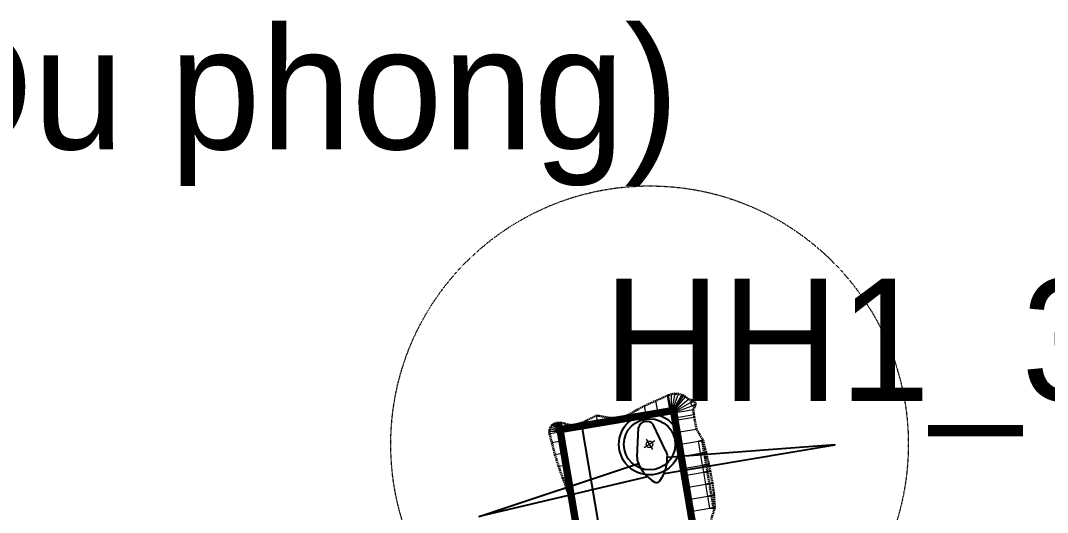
# Model space of a CAD drawing. Header units: metres. Extents: x 544752 to 548977, y 1840603 to 1844608.
# Drawn here: x 547505.9 to 547925.5, y 1842633.2 to 1842834.5 of the extents above; entities that cross this region are included whole.
import ezdxf

# ---------------------------------------------------------------- set-up
doc = ezdxf.new("R2010")
doc.units = ezdxf.units.M
doc.header["$MEASUREMENT"] = 0
doc.linetypes.add('ACAD_ISO02W100', pattern=[15, 12, -3])
doc.linetypes.add('Anordnung Grundriss$0$GESTRICHELT', pattern=[0.75, 0.5, -0.25])
doc.layers.add('Anordnung Grundriss$0$FBC-Windkraftstandort', color=7, linetype='Continuous')
doc.layers.add('C-ROAD', color=7, linetype='Continuous')
for name, color, linetype, lineweight in [('C-ROAD-CORR', 5, 'Continuous', 0), ('C-ROAD-LINK', 150, 'Continuous', 0), ('C-ROAD-MARK', 212, 'Continuous', 0), ('C-ROAD-STAN', 11, 'Continuous', 0), ('C-TOPO-FEAT', 94, 'Continuous', 5), ('Line5', 5, 'Continuous', 13), ('Line7', 7, 'Continuous', 20), ('Đường', 5, 'ACAD_ISO02W100', 5)]:
    doc.layers.add(name, color=color, linetype=linetype, lineweight=lineweight)

# ---------------------------------------------------------------- blocks, each defined once
blk = doc.blocks.new('TB')
at = {"layer": 'Anordnung Grundriss$0$FBC-Windkraftstandort', "color": 1, "ltscale": 0.2}
for points in [[(-10.82, 8.26), (15.12, 74.06), (-4.2, 8.21)], [(-1.79, 7.15), (7.8, -0.26)], [(-13.55, 1.93), (-43.7, -62.06), (-8.99, -2.86)], [(-6.56, -3.89), (5.41, -5.8)]]:
    blk.add_lwpolyline(points, dxfattribs=at)
for radius in [12.5, 10.5]:
    blk.add_circle((-0.4, 0), radius, dxfattribs=at)
for centre, radius, start, end in [((-7.62, -6.81), 15.4, 77.1765, 114.8722), ((-13.57, 5.69), 1.57, 109.7536, 203.5071), ((-0.39, 9.92), 15.4, 198.3885, 236.0841), ((-4.73, 3.7), 4.54, 49.5307, 83.3267), ((-6.07, 0.61), 4.54, 229.934, 263.7299), ((5.26, -2.45), 3.36, 272.6116, 40.6491)]:
    blk.add_arc(centre, radius, start, end, dxfattribs=at)
at = {"layer": 'Defpoints', "color": 5, "linetype": 'Anordnung Grundriss$0$GESTRICHELT', "lineweight": 5, "ltscale": 0.2}
blk.add_circle((-0.4, 0), 105.73, dxfattribs=at)
at = {"layer": 'Line7', "color": 4, "lineweight": 5}
for p, q in [((-2.87, 0.11), (2.06, -0.11)), ((-0.52, -2.57), (-0.29, 2.57))]:
    blk.add_line(p, q, dxfattribs=at)
at = {"layer": 'Line7', "color": 1}
blk.add_circle((-0.4, 0), 1.35, dxfattribs=at)
blk = doc.blocks.new('FREFEWRFERWF')
at = {"layer": 'Line5', "color": 5}
for p, q in [((-12.76, -0.82), (-14.44, 70.21)), ((-7.21, -0.68), (-8.89, 70.34)), ((-1.67, -0.55), (-3.35, 70.47)), ((-14.24, 0.57), (-11.33, 0.64)), ((-8.7, 0.7), (-5.79, 0.77)), ((-3.36, -0.08), (0, 0)), ((-3.16, 0.83), (-0.25, 0.9)), ((-14.45, -0.34), (-11.09, -0.26)), ((-8.91, -0.21), (-5.54, -0.13))]:
    blk.add_line(p, q, dxfattribs=at)
at = {"layer": 'Line5', "color": 5, "flags": 128}
for points in [[(-14.86, 69.09), (-14.81, 69.18), (-14.74, 69.28), (-14.67, 69.36), (-14.59, 69.44), (-14.5, 69.5), (-14.4, 69.56), (-14.3, 69.61), (-14.19, 69.65), (-14.08, 69.68)], [(-14.08, 69.68), (-14.07, 69.68), (-14.05, 69.68), (-14.03, 69.67), (-14.02, 69.67), (-14, 69.65), (-13.99, 69.64), (-13.98, 69.63), (-13.98, 69.61), (-13.98, 69.59)], [(-13.98, 69.59), (-13.51, 61.84), (-13.08, 54.08), (-12.69, 46.32), (-12.33, 38.56), (-12.01, 30.8), (-11.73, 23.04), (-11.48, 15.27), (-11.26, 7.5), (-11.09, -0.26)], [(-9.33, 69.18), (-9.36, 62.58), (-9.41, 55.99), (-9.48, 49.39), (-9.58, 42.8), (-9.7, 36.2), (-9.85, 29.61), (-10.01, 23.01), (-10.2, 16.42), (-10.42, 9.83)], [(-9.33, 69.18), (-9.33, 69.18), (-9.33, 69.19), (-9.33, 69.19), (-9.33, 69.2), (-9.33, 69.2), (-9.33, 69.21), (-9.33, 69.21), (-9.32, 69.21), (-9.32, 69.22)], [(-9.32, 69.22), (-9.27, 69.32), (-9.2, 69.41), (-9.13, 69.49), (-9.04, 69.57), (-8.95, 69.64), (-8.86, 69.69), (-8.76, 69.74), (-8.65, 69.78), (-8.54, 69.81)], [(-8.54, 69.81), (-8.52, 69.81), (-8.51, 69.81), (-8.49, 69.8), (-8.47, 69.8), (-8.46, 69.79), (-8.45, 69.77), (-8.44, 69.76), (-8.44, 69.74), (-8.43, 69.72)], [(-8.43, 69.72), (-7.97, 61.97), (-7.54, 54.21), (-7.15, 46.45), (-6.79, 38.69), (-6.47, 30.93), (-6.18, 23.17), (-5.93, 15.4), (-5.72, 7.64), (-5.54, -0.13)], [(-3.79, 69.31), (-3.82, 62.71), (-3.87, 56.12), (-3.94, 49.52), (-4.04, 42.93), (-4.16, 36.33), (-4.3, 29.74), (-4.47, 23.14), (-4.66, 16.55), (-4.87, 9.96)], [(-3.79, 69.31), (-3.79, 69.31), (-3.79, 69.32), (-3.79, 69.32), (-3.79, 69.33), (-3.78, 69.33), (-3.78, 69.34), (-3.78, 69.34), (-3.78, 69.35), (-3.78, 69.35)], [(-3.78, 69.35), (-3.72, 69.45), (-3.66, 69.54), (-3.58, 69.62), (-3.5, 69.7), (-3.41, 69.77), (-3.31, 69.83), (-3.21, 69.87), (-3.11, 69.91), (-3, 69.94)], [(-3, 69.94), (-2.98, 69.94), (-2.96, 69.94), (-2.95, 69.94), (-2.93, 69.93), (-2.92, 69.92), (-2.91, 69.9), (-2.9, 69.89), (-2.89, 69.87), (-2.89, 69.86)], [(-2.89, 69.86), (-2.43, 62.1), (-2, 54.34), (-1.6, 46.58), (-1.25, 38.82), (-0.93, 31.06), (-0.64, 23.3), (-0.39, 15.53), (-0.18, 7.77), (0, 0)], [(-14.87, 69.05), (-14.9, 62.45), (-14.95, 55.86), (-15.03, 49.26), (-15.12, 42.67), (-15.24, 36.07), (-15.39, 29.48), (-15.56, 22.88), (-15.75, 16.29), (-15.96, 9.7)], [(-14.87, 69.05), (-14.87, 69.05), (-14.87, 69.06), (-14.87, 69.06), (-14.87, 69.07), (-14.87, 69.07), (-14.87, 69.07), (-14.87, 69.08), (-14.87, 69.08), (-14.86, 69.09)], [(-15.94, 9.55), (-15.95, 9.57), (-15.95, 9.59), (-15.95, 9.6), (-15.96, 9.62), (-15.96, 9.63), (-15.96, 9.65), (-15.96, 9.67), (-15.96, 9.68), (-15.96, 9.7)], [(-15.94, 9.55), (-15.6, 8.59), (-15.3, 7.62), (-15.03, 6.63), (-14.8, 5.64), (-14.61, 4.63), (-14.46, 3.63), (-14.35, 2.61), (-14.28, 1.59), (-14.24, 0.57)], [(-15.94, 9.55), (-15.64, 8.48), (-15.38, 7.4), (-15.14, 6.31), (-14.95, 5.21), (-14.78, 4.11), (-14.65, 3), (-14.55, 1.89), (-14.48, 0.77), (-14.45, -0.34)], [(-10.4, 9.69), (-10.4, 9.7), (-10.41, 9.72), (-10.41, 9.73), (-10.41, 9.75), (-10.41, 9.76), (-10.42, 9.78), (-10.42, 9.8), (-10.42, 9.81), (-10.42, 9.83)], [(-10.4, 9.69), (-10.06, 8.72), (-9.75, 7.75), (-9.49, 6.76), (-9.26, 5.77), (-9.07, 4.77), (-8.92, 3.76), (-8.81, 2.74), (-8.73, 1.72), (-8.7, 0.7)], [(-10.4, 9.69), (-10.1, 8.61), (-9.83, 7.53), (-9.6, 6.44), (-9.4, 5.34), (-9.24, 4.24), (-9.1, 3.13), (-9, 2.02), (-8.94, 0.9), (-8.91, -0.21)], [(-4.86, 9.82), (-4.86, 9.83), (-4.86, 9.85), (-4.87, 9.86), (-4.87, 9.88), (-4.87, 9.9), (-4.87, 9.91), (-4.87, 9.93), (-4.87, 9.94), (-4.87, 9.96)], [(-4.86, 9.82), (-4.51, 8.85), (-4.21, 7.88), (-3.94, 6.89), (-3.72, 5.9), (-3.53, 4.9), (-3.38, 3.89), (-3.26, 2.87), (-3.19, 1.85), (-3.16, 0.83)], [(-4.86, 9.82), (-4.56, 8.74), (-4.29, 7.66), (-4.06, 6.57), (-3.86, 5.47), (-3.69, 4.37), (-3.56, 3.26), (-3.46, 2.15), (-3.39, 1.04), (-3.36, -0.08)]]:
    blk.add_lwpolyline(points, dxfattribs=at)
at = {"layer": 'Line7', "color": 7}
for p, q in [((-15.96, 9.63), (-15.96, 9.63)), ((-15.96, 9.63), (-15.96, 9.63)), ((-15.96, 9.63), (-15.96, 9.63)), ((-11.32, 9.73), (-11.32, 9.73)), ((-11.32, 9.73), (-11.32, 9.73)), ((-11.32, 9.73), (-11.32, 9.73)), ((-10.41, 9.76), (-10.41, 9.76)), ((-10.41, 9.76), (-10.41, 9.76)), ((-10.41, 9.76), (-10.41, 9.76)), ((-5.78, 9.87), (-5.78, 9.87)), ((-5.78, 9.87), (-5.78, 9.87)), ((-5.78, 9.87), (-5.78, 9.87)), ((-4.87, 9.89), (-4.87, 9.89)), ((-4.87, 9.89), (-4.87, 9.89)), ((-4.87, 9.89), (-4.87, 9.89)), ((-0.24, 10), (-0.24, 10)), ((-0.24, 10), (-0.24, 10)), ((-0.24, 10), (-0.24, 10))]:
    blk.add_line(p, q, dxfattribs=at)
blk = doc.blocks.new('RFEWF34RF')
blk.add_lwpolyline([(467558.37, 1441381.47), (467628.37, 1441381.47), (467628.37, 1441366.47), (467558.37, 1441366.47)], close=True)
at = {"xscale": 0.9, "yscale": 0.9714285714285716, "zscale": 0.9714285714285716, "rotation": 268.6444939923905}
blk.add_blockref('FREFEWRFERWF', (467559.27, 1441366.93), dxfattribs=at)
blk = doc.blocks.new('GFERFERF')
blk.add_lwpolyline([(467513.37, 1441358.47), (467628.37, 1441358.47), (467628.37, 1441366.47), (467513.37, 1441366.47)], close=True)
blk = doc.blocks.new('VƯERFEWRFER')
blk.add_lwpolyline([(467558.37, 1441403.47), (467513.37, 1441403.47), (467513.37, 1441358.47), (467558.37, 1441358.47)], close=True)
blk = doc.blocks.new('fcwdăed')
at = {"xscale": -1, "rotation": 19.89216182940478}
for name, p in [('GFERFERF', (1396356.81, 242240.54, -3.32)), ('VƯERFEWRFER', (1396369.4, 242205.74, -3.32)), ('RFEWF34RF', (1396367.36, 242211.39, -3.32))]:
    blk.add_blockref(name, p, dxfattribs=at)
blk = doc.blocks.new('STA')
blk.add_circle((0, 0), 0.036)
blk = doc.blocks.new('PI')
h = blk.add_hatch(color=256)
h.dxf.hatch_style = 1
h.paths.add_polyline_path([(0.011, 0, 1), (-0.011, 0, 1)])
at = {"xscale": 0.3048, "yscale": 0.3048, "zscale": 0.3048}
blk.add_blockref('STA', (0, 0), dxfattribs=at)

msp = doc.modelspace()

# ---------------------------------------------------------------- linework, layer by layer
at = {"layer": 'C-ROAD', "color": 3, "linetype": 'Continuous', "lineweight": 13}
for p, q in [((547772.66, 1842674.96), (547771.68, 1842674.79)), ((547772.83, 1842673.97), (547772.66, 1842674.96)), ((547727.31, 1842667.3), (547726.32, 1842667.13)), ((547726.32, 1842667.13), (547726.49, 1842666.14))]:
    msp.add_line(p, q, dxfattribs=at)
at = {"layer": 'C-ROAD', "color": 1, "linetype": 'ACAD_ISO02W100', "lineweight": 60, "ltscale": 0.1, "const_width": 3, "flags": 128}
for points in [[(547771.68, 1842674.79), (547727.31, 1842667.3)], [(547776.67, 1842651.23), (547772.83, 1842673.97)], [(547726.49, 1842666.14), (547745.65, 1842552.75)], [(547780.43, 1842629.03), (547776.67, 1842651.23)]]:
    msp.add_lwpolyline(points, dxfattribs=at)
at = {"layer": 'C-ROAD', "color": 1, "linetype": 'ACAD_ISO02W100', "lineweight": -3, "ltscale": 0.1, "const_width": 3, "flags": 128}
for points in [[(547772.83, 1842673.97, 0.414214), (547771.68, 1842674.79)], [(547727.31, 1842667.3, 0.414214), (547726.49, 1842666.14)]]:
    msp.add_lwpolyline(points, format="xyb", dxfattribs=at)
at = {"layer": 'C-ROAD-CORR', "color": 160, "linetype": 'Continuous'}
for p, q in [((547771.33, 1842674.73, 525.15), (547770.26, 1842681.05, 531.56)), ((547771.33, 1842674.73, 525.15), (547770.26, 1842681.05, 531.56)), ((547771.33, 1842674.73, 525.15), (547770.26, 1842681.05, 531.56)), ((547771.33, 1842674.73, 525.15), (547770.26, 1842681.05, 531.56)), ((547771.68, 1842674.79, 525.15), (547770.6, 1842681.2, 531.65)), ((547771.68, 1842674.79, 525.15), (547770.6, 1842681.2, 531.65)), ((547771.68, 1842674.79, 525.15), (547770.6, 1842681.2, 531.65)), ((547771.68, 1842674.79, 525.15), (547770.6, 1842681.2, 531.65)), ((547771.85, 1842674.81, 525.15), (547771.9, 1842681.63, 531.98)), ((547771.85, 1842674.81, 525.15), (547771.9, 1842681.63, 531.98)), ((547771.85, 1842674.81, 525.15), (547771.9, 1842681.63, 531.98)), ((547771.85, 1842674.81, 525.15), (547771.9, 1842681.63, 531.98)), ((547772.03, 1842674.79, 525.15), (547773.32, 1842681.83, 532.31)), ((547772.03, 1842674.79, 525.15), (547773.32, 1842681.83, 532.31)), ((547772.03, 1842674.79, 525.15), (547773.32, 1842681.83, 532.31)), ((547772.03, 1842674.79, 525.15), (547773.32, 1842681.83, 532.31)), ((547772.19, 1842674.75, 525.15), (547774.8, 1842681.74, 532.62)), ((547772.19, 1842674.75, 525.15), (547774.8, 1842681.74, 532.62)), ((547772.19, 1842674.75, 525.15), (547774.8, 1842681.74, 532.62)), ((547772.19, 1842674.75, 525.15), (547774.8, 1842681.74, 532.62)), ((547772.35, 1842674.67, 525.15), (547776.29, 1842681.37, 532.92)), ((547772.35, 1842674.67, 525.15), (547776.29, 1842681.37, 532.92)), ((547772.35, 1842674.67, 525.15), (547776.29, 1842681.37, 532.92)), ((547772.35, 1842674.67, 525.15), (547776.29, 1842681.37, 532.92)), ((547772.42, 1842674.62, 525.15), (547776.98, 1842681.04, 533.02)), ((547772.42, 1842674.62, 525.15), (547776.98, 1842681.04, 533.02)), ((547772.42, 1842674.62, 525.15), (547776.98, 1842681.04, 533.02)), ((547772.42, 1842674.62, 525.15), (547776.98, 1842681.04, 533.02)), ((547772.49, 1842674.57, 525.15), (547777.62, 1842680.6, 533.06)), ((547772.49, 1842674.57, 525.15), (547777.62, 1842680.6, 533.06)), ((547772.49, 1842674.57, 525.15), (547777.62, 1842680.6, 533.06)), ((547772.49, 1842674.57, 525.15), (547777.62, 1842680.6, 533.06)), ((547772.62, 1842674.45, 525.14), (547778.77, 1842679.53, 533.13)), ((547772.62, 1842674.45, 525.14), (547778.77, 1842679.53, 533.13)), ((547772.62, 1842674.45, 525.14), (547778.77, 1842679.53, 533.13)), ((547772.62, 1842674.45, 525.14), (547778.77, 1842679.53, 533.13)), ((547780.98, 1842678.99, 533.17), (547781.13, 1842679.08, 533.34)), ((547780.98, 1842678.99, 533.17), (547781.13, 1842679.08, 533.34)), ((547780.98, 1842678.99, 533.17), (547781.13, 1842679.08, 533.34)), ((547780.98, 1842678.99, 533.17), (547781.13, 1842679.08, 533.34)), ((547761.46, 1842673.07, 525.15), (547760.83, 1842676.84, 528.98)), ((547761.46, 1842673.07, 525.15), (547760.83, 1842676.84, 528.98)), ((547761.46, 1842673.07, 525.15), (547760.83, 1842676.84, 528.98)), ((547761.46, 1842673.07, 525.15), (547760.83, 1842676.84, 528.98)), ((547766.39, 1842673.9, 525.15), (547765.54, 1842678.96, 530.29)), ((547766.39, 1842673.9, 525.15), (547765.54, 1842678.96, 530.29)), ((547766.39, 1842673.9, 525.15), (547765.54, 1842678.96, 530.29)), ((547766.39, 1842673.9, 525.15), (547765.54, 1842678.96, 530.29)), ((547772.71, 1842674.3, 525.14), (547779.67, 1842678.25, 533.14)), ((547772.71, 1842674.3, 525.14), (547779.67, 1842678.25, 533.14)), ((547772.71, 1842674.3, 525.14), (547779.67, 1842678.25, 533.14)), ((547772.79, 1842674.14, 525.14), (547780.32, 1842676.83, 533.14)), ((547772.79, 1842674.14, 525.14), (547780.32, 1842676.83, 533.14)), ((547772.79, 1842674.14, 525.14), (547780.32, 1842676.83, 533.14)), ((547772.83, 1842673.97, 525.13), (547780.72, 1842675.31, 533.13)), ((547772.83, 1842673.97, 525.13), (547780.72, 1842675.31, 533.13)), ((547772.83, 1842673.97, 525.13), (547780.72, 1842675.31, 533.13)), ((547772.83, 1842673.97, 525.13), (547780.72, 1842675.31, 533.13)), ((547779.67, 1842678.25, 533.14), (547780.98, 1842678.99, 533.17)), ((547779.67, 1842678.25, 533.14), (547780.98, 1842678.99, 533.17)), ((547780.32, 1842676.83, 533.14), (547781.74, 1842677.33, 533.17)), ((547780.32, 1842676.83, 533.14), (547781.74, 1842677.33, 533.17)), ((547781.74, 1842677.33, 533.17), (547781.9, 1842677.39, 533.34)), ((547781.74, 1842677.33, 533.17), (547781.9, 1842677.39, 533.34)), ((547781.74, 1842677.33, 533.17), (547781.9, 1842677.39, 533.34)), ((547781.74, 1842677.33, 533.17), (547781.9, 1842677.39, 533.34)), ((547741.74, 1842669.74, 525.15), (547741.2, 1842672.94, 522.99)), ((547741.74, 1842669.74, 525.15), (547741.2, 1842672.94, 522.99)), ((547741.74, 1842669.74, 525.15), (547741.2, 1842672.94, 522.99)), ((547741.74, 1842669.74, 525.15), (547741.2, 1842672.94, 522.99)), ((547746.67, 1842670.57, 525.15), (547746.43, 1842672, 524.19)), ((547746.67, 1842670.57, 525.15), (547746.43, 1842672, 524.19)), ((547746.67, 1842670.57, 525.15), (547746.43, 1842672, 524.19)), ((547746.67, 1842670.57, 525.15), (547746.43, 1842672, 524.19)), ((547751.6, 1842671.4, 525.15), (547751.54, 1842671.77, 525.52)), ((547751.6, 1842671.4, 525.15), (547751.54, 1842671.77, 525.52)), ((547751.6, 1842671.4, 525.15), (547751.54, 1842671.77, 525.52)), ((547751.6, 1842671.4, 525.15), (547751.54, 1842671.77, 525.52)), ((547756.53, 1842672.24, 525.15), (547756.18, 1842674.34, 527.29)), ((547756.53, 1842672.24, 525.15), (547756.18, 1842674.34, 527.29)), ((547756.53, 1842672.24, 525.15), (547756.18, 1842674.34, 527.29)), ((547756.53, 1842672.24, 525.15), (547756.18, 1842674.34, 527.29)), ((547773.17, 1842671.96, 525.09), (547781.04, 1842673.29, 533.07)), ((547773.17, 1842671.96, 525.09), (547781.04, 1842673.29, 533.07)), ((547773.17, 1842671.96, 525.09), (547781.04, 1842673.29, 533.07)), ((547773.17, 1842671.96, 525.09), (547781.04, 1842673.29, 533.07)), ((547773.34, 1842670.95, 525.07), (547781.2, 1842672.27, 533.04)), ((547773.34, 1842670.95, 525.07), (547781.2, 1842672.27, 533.04)), ((547773.34, 1842670.95, 525.07), (547781.2, 1842672.27, 533.04)), ((547773.34, 1842670.95, 525.07), (547781.2, 1842672.27, 533.04)), ((547726.49, 1842666.49, 525.14), (547722.08, 1842667.3, 529.62)), ((547726.49, 1842666.49, 525.14), (547722.08, 1842667.3, 529.62)), ((547726.49, 1842666.49, 525.14), (547722.08, 1842667.3, 529.62)), ((547726.49, 1842666.49, 525.14), (547722.08, 1842667.3, 529.62)), ((547726.54, 1842666.66, 525.14), (547722.46, 1842668.18, 529.49)), ((547726.54, 1842666.66, 525.14), (547722.46, 1842668.18, 529.49)), ((547726.54, 1842666.66, 525.14), (547722.46, 1842668.18, 529.49)), ((547726.54, 1842666.66, 525.14), (547722.46, 1842668.18, 529.49)), ((547726.61, 1842666.82, 525.15), (547723.04, 1842668.91, 529.29)), ((547726.61, 1842666.82, 525.15), (547723.04, 1842668.91, 529.29)), ((547726.61, 1842666.82, 525.15), (547723.04, 1842668.91, 529.29)), ((547726.61, 1842666.82, 525.15), (547723.04, 1842668.91, 529.29)), ((547726.66, 1842666.89, 525.15), (547723.39, 1842669.22, 529.16)), ((547726.66, 1842666.89, 525.15), (547723.39, 1842669.22, 529.16)), ((547726.66, 1842666.89, 525.15), (547723.39, 1842669.22, 529.16)), ((547726.66, 1842666.89, 525.15), (547723.39, 1842669.22, 529.16)), ((547726.71, 1842666.96, 525.15), (547723.76, 1842669.47, 529.03)), ((547726.71, 1842666.96, 525.15), (547723.76, 1842669.47, 529.03)), ((547726.71, 1842666.96, 525.15), (547723.76, 1842669.47, 529.03)), ((547726.71, 1842666.96, 525.15), (547723.76, 1842669.47, 529.03)), ((547726.84, 1842667.08, 525.15), (547724.58, 1842669.81, 528.69)), ((547726.84, 1842667.08, 525.15), (547724.58, 1842669.81, 528.69)), ((547726.84, 1842667.08, 525.15), (547724.58, 1842669.81, 528.69)), ((547726.84, 1842667.08, 525.15), (547724.58, 1842669.81, 528.69)), ((547726.97, 1842667.18, 525.15), (547725.36, 1842669.95, 528.36)), ((547726.97, 1842667.18, 525.15), (547725.36, 1842669.95, 528.36)), ((547726.97, 1842667.18, 525.15), (547725.36, 1842669.95, 528.36)), ((547726.97, 1842667.18, 525.15), (547725.36, 1842669.95, 528.36)), ((547726.98, 1842667.18, 525.15), (547725.4, 1842669.96, 528.34)), ((547726.98, 1842667.18, 525.15), (547725.4, 1842669.96, 528.34)), ((547726.98, 1842667.18, 525.15), (547725.4, 1842669.96, 528.34)), ((547726.98, 1842667.18, 525.15), (547725.4, 1842669.96, 528.34)), ((547727.14, 1842667.25, 525.15), (547726.18, 1842669.96, 528.03)), ((547727.14, 1842667.25, 525.15), (547726.18, 1842669.96, 528.03)), ((547727.14, 1842667.25, 525.15), (547726.18, 1842669.96, 528.03)), ((547727.14, 1842667.25, 525.15), (547726.18, 1842669.96, 528.03)), ((547727.31, 1842667.3, 525.15), (547726.87, 1842669.86, 527.75)), ((547727.31, 1842667.3, 525.15), (547726.87, 1842669.86, 527.75)), ((547727.31, 1842667.3, 525.15), (547726.87, 1842669.86, 527.75)), ((547727.31, 1842667.3, 525.15), (547726.87, 1842669.86, 527.75)), ((547731.88, 1842668.07, 525.15), (547731.76, 1842668.79, 525.88)), ((547731.88, 1842668.07, 525.15), (547731.76, 1842668.79, 525.88)), ((547731.88, 1842668.07, 525.15), (547731.76, 1842668.79, 525.88)), ((547731.88, 1842668.07, 525.15), (547731.76, 1842668.79, 525.88)), ((547736.81, 1842668.9, 525.15), (547736.55, 1842670.49, 524.08)), ((547736.81, 1842668.9, 525.15), (547736.55, 1842670.49, 524.08)), ((547736.81, 1842668.9, 525.15), (547736.55, 1842670.49, 524.08)), ((547736.81, 1842668.9, 525.15), (547736.55, 1842670.49, 524.08)), ((547774.18, 1842666.02, 524.97), (547782.05, 1842667.35, 532.96)), ((547774.18, 1842666.02, 524.97), (547782.05, 1842667.35, 532.96)), ((547774.18, 1842666.02, 524.97), (547782.05, 1842667.35, 532.96)), ((547774.18, 1842666.02, 524.97), (547782.05, 1842667.35, 532.96)), ((547726.47, 1842666.32, 525.14), (547721.95, 1842666.35, 529.66)), ((547726.47, 1842666.32, 525.14), (547721.95, 1842666.35, 529.66)), ((547726.47, 1842666.32, 525.14), (547721.95, 1842666.35, 529.66)), ((547726.47, 1842666.32, 525.14), (547721.95, 1842666.35, 529.66)), ((547726.49, 1842666.14, 525.13), (547722.08, 1842665.4, 529.6)), ((547726.49, 1842666.14, 525.13), (547722.08, 1842665.4, 529.6)), ((547726.49, 1842666.14, 525.13), (547722.08, 1842665.4, 529.6)), ((547726.49, 1842666.14, 525.13), (547722.08, 1842665.4, 529.6)), ((547727.12, 1842662.41, 525.06), (547723.02, 1842661.72, 529.22)), ((547727.12, 1842662.41, 525.06), (547723.02, 1842661.72, 529.22)), ((547727.12, 1842662.41, 525.06), (547723.02, 1842661.72, 529.22)), ((547727.12, 1842662.41, 525.06), (547723.02, 1842661.72, 529.22)), ((547775.01, 1842661.09, 524.87), (547782.9, 1842662.42, 532.87)), ((547775.01, 1842661.09, 524.87), (547782.9, 1842662.42, 532.87)), ((547775.01, 1842661.09, 524.87), (547782.9, 1842662.42, 532.87)), ((547782.9, 1842662.42, 532.87), (547784.38, 1842662.67, 532.9)), ((547782.9, 1842662.42, 532.87), (547784.38, 1842662.67, 532.9)), ((547784.38, 1842662.67, 532.9), (547784.77, 1842662.74, 533.3)), ((547784.38, 1842662.67, 532.9), (547784.77, 1842662.74, 533.3)), ((547784.38, 1842662.67, 532.9), (547784.77, 1842662.74, 533.3)), ((547784.38, 1842662.67, 532.9), (547784.77, 1842662.74, 533.3)), ((547727.95, 1842657.48, 524.96), (547724.26, 1842656.86, 528.7)), ((547727.95, 1842657.48, 524.96), (547724.26, 1842656.86, 528.7)), ((547727.95, 1842657.48, 524.96), (547724.26, 1842656.86, 528.7)), ((547727.95, 1842657.48, 524.96), (547724.26, 1842656.86, 528.7)), ((547775.84, 1842656.16, 524.77), (547783.73, 1842657.49, 532.77)), ((547775.84, 1842656.16, 524.77), (547783.73, 1842657.49, 532.77)), ((547775.84, 1842656.16, 524.77), (547783.73, 1842657.49, 532.77)), ((547783.73, 1842657.49, 532.77), (547785.21, 1842657.74, 532.8)), ((547783.73, 1842657.49, 532.77), (547785.21, 1842657.74, 532.8)), ((547785.21, 1842657.74, 532.8), (547785.97, 1842657.87, 533.57)), ((547785.21, 1842657.74, 532.8), (547785.97, 1842657.87, 533.57)), ((547785.21, 1842657.74, 532.8), (547785.97, 1842657.87, 533.57)), ((547785.21, 1842657.74, 532.8), (547785.97, 1842657.87, 533.57)), ((547728.79, 1842652.55, 524.86), (547725.78, 1842652.04, 527.9)), ((547728.79, 1842652.55, 524.86), (547725.78, 1842652.04, 527.9)), ((547728.79, 1842652.55, 524.86), (547725.78, 1842652.04, 527.9)), ((547728.79, 1842652.55, 524.86), (547725.78, 1842652.04, 527.9)), ((547776.67, 1842651.23, 524.67), (547784.56, 1842652.56, 532.67)), ((547776.67, 1842651.23, 524.67), (547784.56, 1842652.56, 532.67)), ((547776.67, 1842651.23, 524.67), (547784.56, 1842652.56, 532.67)), ((547777.15, 1842648.4, 524.61), (547785.04, 1842649.73, 532.61)), ((547777.15, 1842648.4, 524.61), (547785.04, 1842649.73, 532.61)), ((547777.15, 1842648.4, 524.61), (547785.04, 1842649.73, 532.61)), ((547784.56, 1842652.56, 532.67), (547786.04, 1842652.81, 532.7)), ((547784.56, 1842652.56, 532.67), (547786.04, 1842652.81, 532.7)), ((547785.04, 1842649.73, 532.61), (547786.52, 1842649.98, 532.64)), ((547785.04, 1842649.73, 532.61), (547786.52, 1842649.98, 532.64)), ((547786.04, 1842652.81, 532.7), (547787.11, 1842652.99, 533.78)), ((547786.04, 1842652.81, 532.7), (547787.11, 1842652.99, 533.78)), ((547786.04, 1842652.81, 532.7), (547787.11, 1842652.99, 533.78)), ((547786.04, 1842652.81, 532.7), (547787.11, 1842652.99, 533.78)), ((547786.52, 1842649.98, 532.64), (547787.71, 1842650.18, 533.85)), ((547786.52, 1842649.98, 532.64), (547787.71, 1842650.18, 533.85)), ((547786.52, 1842649.98, 532.64), (547787.71, 1842650.18, 533.85)), ((547786.52, 1842649.98, 532.64), (547787.71, 1842650.18, 533.85)), ((547729.62, 1842647.62, 524.76), (547727.45, 1842647.25, 526.96)), ((547729.62, 1842647.62, 524.76), (547727.45, 1842647.25, 526.96)), ((547729.62, 1842647.62, 524.76), (547727.45, 1842647.25, 526.96)), ((547729.62, 1842647.62, 524.76), (547727.45, 1842647.25, 526.96)), ((547730.45, 1842642.69, 524.66), (547729.17, 1842642.47, 525.96)), ((547730.45, 1842642.69, 524.66), (547729.17, 1842642.47, 525.96)), ((547730.45, 1842642.69, 524.66), (547729.17, 1842642.47, 525.96)), ((547730.45, 1842642.69, 524.66), (547729.17, 1842642.47, 525.96)), ((547777.99, 1842643.47, 524.51), (547785.87, 1842644.8, 532.51)), ((547777.99, 1842643.47, 524.51), (547785.87, 1842644.8, 532.51)), ((547777.99, 1842643.47, 524.51), (547785.87, 1842644.8, 532.51)), ((547785.87, 1842644.8, 532.51), (547787.35, 1842645.05, 532.54)), ((547785.87, 1842644.8, 532.51), (547787.35, 1842645.05, 532.54)), ((547787.35, 1842645.05, 532.54), (547788.64, 1842645.27, 533.85)), ((547787.35, 1842645.05, 532.54), (547788.64, 1842645.27, 533.85)), ((547787.35, 1842645.05, 532.54), (547788.64, 1842645.27, 533.85)), ((547787.35, 1842645.05, 532.54), (547788.64, 1842645.27, 533.85)), ((547731.28, 1842637.76, 524.56), (547730.91, 1842637.7, 524.94)), ((547731.28, 1842637.76, 524.56), (547730.91, 1842637.7, 524.94)), ((547731.28, 1842637.76, 524.56), (547730.91, 1842637.7, 524.94)), ((547731.28, 1842637.76, 524.56), (547730.91, 1842637.7, 524.94)), ((547778.82, 1842638.54, 524.41), (547786.71, 1842639.87, 532.41)), ((547778.82, 1842638.54, 524.41), (547786.71, 1842639.87, 532.41)), ((547778.82, 1842638.54, 524.41), (547786.71, 1842639.87, 532.41)), ((547786.71, 1842639.87, 532.41), (547788.19, 1842640.12, 532.44)), ((547786.71, 1842639.87, 532.41), (547788.19, 1842640.12, 532.44)), ((547788.19, 1842640.12, 532.44), (547789.27, 1842640.31, 533.54)), ((547788.19, 1842640.12, 532.44), (547789.27, 1842640.31, 533.54)), ((547788.19, 1842640.12, 532.44), (547789.27, 1842640.31, 533.54)), ((547788.19, 1842640.12, 532.44), (547789.27, 1842640.31, 533.54)), ((547779.65, 1842633.61, 524.31), (547787.54, 1842634.94, 532.31)), ((547779.65, 1842633.61, 524.31), (547787.54, 1842634.94, 532.31)), ((547779.65, 1842633.61, 524.31), (547787.54, 1842634.94, 532.31)), ((547787.54, 1842634.94, 532.31), (547789.02, 1842635.19, 532.34)), ((547787.54, 1842634.94, 532.31), (547789.02, 1842635.19, 532.34)), ((547789.02, 1842635.19, 532.34), (547789.61, 1842635.29, 532.94)), ((547789.02, 1842635.19, 532.34), (547789.61, 1842635.29, 532.94)), ((547789.02, 1842635.19, 532.34), (547789.61, 1842635.29, 532.94)), ((547789.02, 1842635.19, 532.34), (547789.61, 1842635.29, 532.94))]:
    msp.add_line(p, q, dxfattribs=at)
at = {"layer": 'C-ROAD-CORR', "color": 11, "linetype": 'Anordnung Grundriss$0$GESTRICHELT', "lineweight": 30}
for points in [[(547787.11, 1842652.99, 533.78), (547785.97, 1842657.87, 533.57), (547784.77, 1842662.74, 533.3), (547782.05, 1842667.35, 532.96), (547781.2, 1842672.27, 533.04), (547781.04, 1842673.29, 533.07), (547780.72, 1842675.31, 533.13), (547781.9, 1842677.39, 533.34), (547781.13, 1842679.08, 533.34), (547778.77, 1842679.53, 533.13), (547777.62, 1842680.6, 533.06), (547776.98, 1842681.04, 533.02), (547776.29, 1842681.37, 532.92), (547774.8, 1842681.74, 532.62), (547773.32, 1842681.83, 532.31), (547771.9, 1842681.63, 531.98), (547770.6, 1842681.2, 531.65), (547770.26, 1842681.05, 531.56), (547765.54, 1842678.96, 530.29), (547760.83, 1842676.84, 528.98), (547756.18, 1842674.34, 527.29), (547751.54, 1842671.77, 525.52), (547746.43, 1842672, 524.19), (547741.2, 1842672.94, 522.99), (547736.55, 1842670.49, 524.08), (547731.76, 1842668.79, 525.88), (547726.87, 1842669.86, 527.75), (547726.18, 1842669.96, 528.03), (547725.4, 1842669.96, 528.34), (547725.36, 1842669.95, 528.36), (547724.58, 1842669.81, 528.69), (547723.76, 1842669.47, 529.03), (547723.39, 1842669.22, 529.16), (547723.04, 1842668.91, 529.29), (547722.46, 1842668.18, 529.49), (547722.08, 1842667.3, 529.62), (547721.95, 1842666.35, 529.66), (547722.08, 1842665.4, 529.6), (547723.02, 1842661.72, 529.22), (547724.26, 1842656.86, 528.7), (547725.78, 1842652.04, 527.9), (547727.45, 1842647.25, 526.96), (547729.17, 1842642.47, 525.96), (547730.91, 1842637.7, 524.94), (547731.75, 1842632.77, 524.21)], [(547781.74, 1842677.33, 533.17), (547780.98, 1842678.99, 533.17)], [(547776.67, 1842651.23, 524.67), (547775.84, 1842656.16, 524.77), (547775.01, 1842661.09, 524.87), (547774.18, 1842666.02, 524.97), (547773.34, 1842670.95, 525.07), (547773.17, 1842671.96, 525.09), (547772.83, 1842673.97, 525.13), (547772.79, 1842674.14, 525.14), (547772.71, 1842674.3, 525.14), (547772.62, 1842674.45, 525.14), (547772.49, 1842674.57, 525.15), (547772.42, 1842674.62, 525.15), (547772.35, 1842674.67, 525.15), (547772.19, 1842674.75, 525.15), (547772.03, 1842674.79, 525.15), (547771.85, 1842674.81, 525.15), (547771.68, 1842674.79, 525.15), (547771.33, 1842674.73, 525.15), (547766.39, 1842673.9, 525.15), (547761.46, 1842673.07, 525.15), (547756.53, 1842672.24, 525.15), (547751.6, 1842671.4, 525.15), (547746.67, 1842670.57, 525.15), (547741.74, 1842669.74, 525.15), (547736.81, 1842668.9, 525.15), (547731.88, 1842668.07, 525.15), (547727.31, 1842667.3, 525.15), (547727.14, 1842667.25, 525.15), (547726.98, 1842667.18, 525.15), (547726.97, 1842667.18, 525.15), (547726.84, 1842667.08, 525.15), (547726.71, 1842666.96, 525.15), (547726.66, 1842666.89, 525.15), (547726.61, 1842666.82, 525.15), (547726.54, 1842666.66, 525.14), (547726.49, 1842666.49, 525.14), (547726.47, 1842666.32, 525.14), (547726.49, 1842666.14, 525.13), (547727.12, 1842662.41, 525.06), (547727.95, 1842657.48, 524.96), (547728.79, 1842652.55, 524.86), (547729.62, 1842647.62, 524.76), (547730.45, 1842642.69, 524.66), (547731.28, 1842637.76, 524.56), (547732.12, 1842632.83, 524.46)], [(547786.04, 1842652.81, 532.7), (547785.21, 1842657.74, 532.8), (547784.38, 1842662.67, 532.9)], [(547780.43, 1842629.03, 524.22), (547779.65, 1842633.61, 524.31), (547778.82, 1842638.54, 524.41), (547777.99, 1842643.47, 524.51), (547777.15, 1842648.4, 524.61), (547776.67, 1842651.23, 524.67)], [(547789.02, 1842635.19, 532.34), (547788.19, 1842640.12, 532.44), (547787.35, 1842645.05, 532.54), (547786.52, 1842649.98, 532.64), (547786.04, 1842652.81, 532.7)], [(547788.06, 1842630.32, 531.97), (547789.61, 1842635.29, 532.94), (547789.27, 1842640.31, 533.54), (547788.64, 1842645.27, 533.85), (547787.71, 1842650.18, 533.85), (547787.11, 1842652.99, 533.78)]]:
    msp.add_polyline3d(points, dxfattribs=at)
at = {"layer": 'C-ROAD-CORR', "color": 1, "linetype": 'Anordnung Grundriss$0$GESTRICHELT', "lineweight": 30}
for points in [[(547787.11, 1842652.99, 533.78), (547785.97, 1842657.87, 533.57), (547784.77, 1842662.74, 533.3), (547782.05, 1842667.35, 532.96), (547781.2, 1842672.27, 533.04), (547781.04, 1842673.29, 533.07), (547780.72, 1842675.31, 533.13), (547781.9, 1842677.39, 533.34), (547781.13, 1842679.08, 533.34), (547778.77, 1842679.53, 533.13), (547777.62, 1842680.6, 533.06), (547776.98, 1842681.04, 533.02), (547776.29, 1842681.37, 532.92), (547774.8, 1842681.74, 532.62), (547773.32, 1842681.83, 532.31), (547771.9, 1842681.63, 531.98), (547770.6, 1842681.2, 531.65), (547770.26, 1842681.05, 531.56), (547765.54, 1842678.96, 530.29), (547760.83, 1842676.84, 528.98), (547756.18, 1842674.34, 527.29), (547751.54, 1842671.77, 525.52)], [(547776.67, 1842651.23, 524.67), (547775.84, 1842656.16, 524.77), (547775.01, 1842661.09, 524.87), (547774.18, 1842666.02, 524.97), (547773.34, 1842670.95, 525.07), (547773.17, 1842671.96, 525.09), (547772.83, 1842673.97, 525.13), (547772.79, 1842674.14, 525.14), (547772.71, 1842674.3, 525.14), (547772.62, 1842674.45, 525.14), (547772.49, 1842674.57, 525.15), (547772.42, 1842674.62, 525.15), (547772.35, 1842674.67, 525.15), (547772.19, 1842674.75, 525.15), (547772.03, 1842674.79, 525.15), (547771.85, 1842674.81, 525.15), (547771.68, 1842674.79, 525.15), (547771.33, 1842674.73, 525.15), (547766.39, 1842673.9, 525.15), (547761.46, 1842673.07, 525.15), (547756.53, 1842672.24, 525.15), (547751.6, 1842671.4, 525.15)], [(547731.76, 1842668.79, 525.88), (547726.87, 1842669.86, 527.75), (547726.18, 1842669.96, 528.03), (547725.4, 1842669.96, 528.34), (547725.36, 1842669.95, 528.36), (547724.58, 1842669.81, 528.69), (547723.76, 1842669.47, 529.03), (547723.39, 1842669.22, 529.16), (547723.04, 1842668.91, 529.29), (547722.46, 1842668.18, 529.49), (547722.08, 1842667.3, 529.62), (547721.95, 1842666.35, 529.66), (547722.08, 1842665.4, 529.6), (547723.02, 1842661.72, 529.22), (547724.26, 1842656.86, 528.7), (547725.78, 1842652.04, 527.9), (547727.45, 1842647.25, 526.96), (547729.17, 1842642.47, 525.96), (547730.91, 1842637.7, 524.94)], [(547731.88, 1842668.07, 525.15), (547727.31, 1842667.3, 525.15), (547727.14, 1842667.25, 525.15), (547726.98, 1842667.18, 525.15), (547726.97, 1842667.18, 525.15), (547726.84, 1842667.08, 525.15), (547726.71, 1842666.96, 525.15), (547726.66, 1842666.89, 525.15), (547726.61, 1842666.82, 525.15), (547726.54, 1842666.66, 525.14), (547726.49, 1842666.49, 525.14), (547726.47, 1842666.32, 525.14), (547726.49, 1842666.14, 525.13), (547727.12, 1842662.41, 525.06), (547727.95, 1842657.48, 524.96), (547728.79, 1842652.55, 524.86), (547729.62, 1842647.62, 524.76), (547730.45, 1842642.69, 524.66), (547731.28, 1842637.76, 524.56)], [(547780.43, 1842629.03, 524.22), (547779.65, 1842633.61, 524.31), (547778.82, 1842638.54, 524.41), (547777.99, 1842643.47, 524.51), (547777.15, 1842648.4, 524.61), (547776.67, 1842651.23, 524.67)], [(547788.06, 1842630.32, 531.97), (547789.61, 1842635.29, 532.94), (547789.27, 1842640.31, 533.54), (547788.64, 1842645.27, 533.85), (547787.71, 1842650.18, 533.85), (547787.11, 1842652.99, 533.78)]]:
    msp.add_polyline3d(points, dxfattribs=at)
at = {"layer": 'C-ROAD-CORR', "color": 92, "linetype": 'Anordnung Grundriss$0$GESTRICHELT', "lineweight": 30}
for points in [[(547746.43, 1842672, 524.19), (547741.2, 1842672.94, 522.99), (547736.55, 1842670.49, 524.08)], [(547746.67, 1842670.57, 525.15), (547741.74, 1842669.74, 525.15), (547736.81, 1842668.9, 525.15)]]:
    msp.add_polyline3d(points, dxfattribs=at)
at = {"layer": 'C-ROAD-LINK', "color": 83, "linetype": 'Continuous', "lineweight": -3}
for p, q in [((547779.67, 1842678.25, 533.14), (547780.98, 1842678.99, 533.17)), ((547780.32, 1842676.83, 533.14), (547781.74, 1842677.33, 533.17)), ((547782.9, 1842662.42, 532.87), (547784.38, 1842662.67, 532.9)), ((547783.73, 1842657.49, 532.77), (547785.21, 1842657.74, 532.8)), ((547784.56, 1842652.56, 532.67), (547786.04, 1842652.81, 532.7)), ((547785.04, 1842649.73, 532.61), (547786.52, 1842649.98, 532.64)), ((547785.87, 1842644.8, 532.51), (547787.35, 1842645.05, 532.54)), ((547786.71, 1842639.87, 532.41), (547788.19, 1842640.12, 532.44)), ((547787.54, 1842634.94, 532.31), (547789.02, 1842635.19, 532.34))]:
    msp.add_line(p, q, dxfattribs=at)
at = {"layer": 'C-ROAD-MARK', "color": 212, "linetype": 'Continuous', "lineweight": -3}
for p, q in [((547776.46, 1842651.01), (547776.89, 1842651.44)), ((547776.46, 1842651.44), (547776.89, 1842651.01))]:
    msp.add_line(p, q, dxfattribs=at)
msp.add_circle((547776.67, 1842651.23), 0.15, dxfattribs=at)
at = {"layer": 'C-TOPO-FEAT', "color": 94, "linetype": 'Continuous', "lineweight": 0, "ltscale": 2}
for points in [[(547780.32, 1842676.83, 533.14), (547779.67, 1842678.25, 533.14)], [(547784.56, 1842652.56, 532.67), (547783.73, 1842657.49, 532.77), (547782.9, 1842662.42, 532.87)], [(547787.54, 1842634.94, 532.31), (547786.71, 1842639.87, 532.41), (547785.87, 1842644.8, 532.51), (547785.04, 1842649.73, 532.61), (547784.56, 1842652.56, 532.67)]]:
    msp.add_polyline3d(points, dxfattribs=at)

# ---------------------------------------------------------------- block references
at = {"rotation": 79.69780828839234}
msp.add_blockref('fcwdăed', (1879676.17, 1126605.09, 1000003.32), dxfattribs=at)
at = {"layer": 'C-ROAD-STAN', "color": 3, "linetype": 'Continuous', "lineweight": -3, "xscale": 45.56286554269575, "yscale": 45.56286554269575, "zscale": 45.56286554269575, "rotation": 334.5}
for p in [(547772.66, 1842674.96), (547726.32, 1842667.13)]:
    msp.add_blockref('PI', p, dxfattribs=at)
at = {"layer": 'Đường', "rotation": 124.7836633683749}
msp.add_blockref('TB', (547762.68, 1842661.43, 1), dxfattribs=at)

# ---------------------------------------------------------------- texts
at = {"layer": 'Defpoints', "color": 3}
for s, p in [('HH1_(Du phong)', (547269.53, 1842781.82, 1)), ('HH1_3', (547743.86, 1842678.86, 1))]:
    msp.add_text(s, height=50, dxfattribs=at).set_placement(p)

doc.saveas('drawing.dxf')
